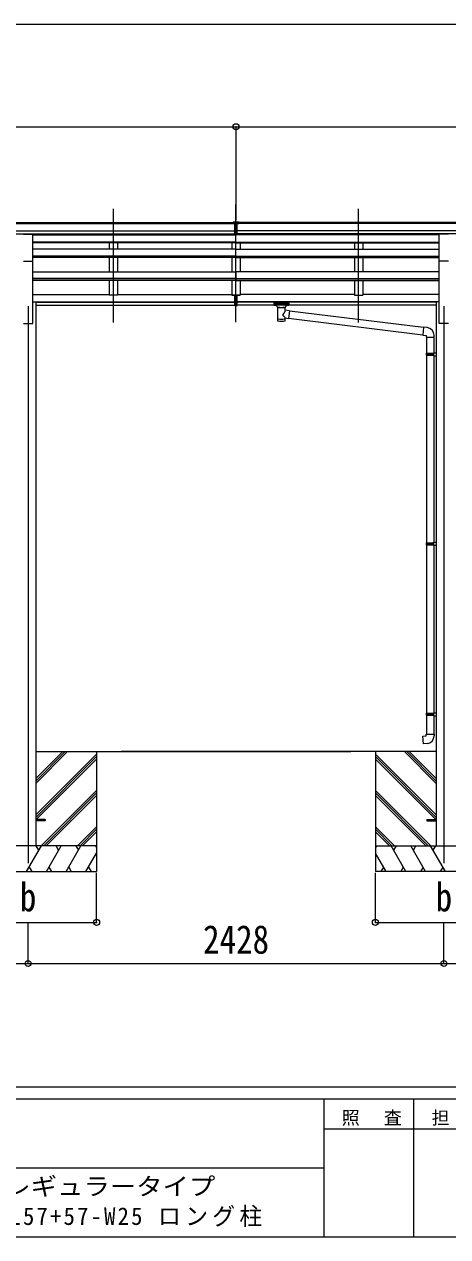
# Model space of a CAD drawing. Units: millimetres at full size; details may follow other scales. Extents: x -9783 to 9892, y -6828 to 6752.
# Drawn here: x 1457 to 3930, y -6828 to 250 of the extents above; entities that cross this region are included whole.
import ezdxf
from ezdxf.enums import TextEntityAlignment as Align

# ---------------------------------------------------------------- set-up
doc = ezdxf.new("R2010")
doc.units = ezdxf.units.MM
doc.header["$LTSCALE"] = 35
doc.header["$PDMODE"] = 32
doc.header["$PDSIZE"] = 35
for name, color, linetype, lineweight in [('0-0_0', 7, 'Continuous', 9), ('0-1_本体', 4, 'Continuous', 9), ('0-2_部品', 7, 'Continuous', 9), ('0-8_PARTS2', 2, 'Continuous', 9), ('0-A_寸法', 6, 'Continuous', 9), ('F-0_240', 7, 'Continuous', 9)]:
    doc.layers.add(name, color=color, linetype=linetype, lineweight=lineweight)
doc.styles.add('ＭＳ ゴシック', font='')
doc.styles.get('ＭＳ ゴシック').set_extended_font_data('MS Gothic')

msp = doc.modelspace()

# ---------------------------------------------------------------- linework, layer by layer
at = {"layer": '0-0_0'}
for p, q in [((1524.56, -4181.95), (1710.19, -3996.32)), ((1524.56, -4167.81), (1696.05, -3996.32)), ((1524.56, -4153.66), (1681.9, -3996.32)), ((1524.56, -3996.32), (3364.16, -3996.32)), ((1524.56, -4365.79), (1879.36, -4011)), ((1524.56, -4379.94), (1879.36, -4025.14)), ((1879.36, -3996.32), (1879.36, -4696.32)), ((3862.16, -3996.32), (2022.56, -3996.32)), ((3507.36, -3996.32), (3507.36, -4696.32)), ((3862.16, -4365.79), (3507.36, -4011)), ((3862.16, -4379.94), (3507.36, -4025.14)), ((3862.16, -4181.95), (3676.53, -3996.32)), ((3862.16, -4167.81), (3690.67, -3996.32)), ((3862.16, -4153.66), (3704.81, -3996.32)), ((1526.82, -4391.82), (1879.36, -4039.28)), ((3859.9, -4391.82), (3507.36, -4039.28)), ((1556.16, -4546.32), (1879.36, -4223.13)), ((1570.31, -4546.32), (1879.36, -4237.27)), ((3830.55, -4546.32), (3507.36, -4223.13)), ((3816.41, -4546.32), (3507.36, -4237.27)), ((1584.45, -4546.32), (1879.36, -4251.41)), ((3802.26, -4546.32), (3507.36, -4251.41)), ((1768.3, -4546.32), (1879.36, -4435.26)), ((1782.44, -4546.32), (1879.36, -4449.4)), ((3618.42, -4546.32), (3507.36, -4435.26)), ((3604.27, -4546.32), (3507.36, -4449.4)), ((1796.58, -4546.32), (1879.36, -4463.54)), ((3590.13, -4546.32), (3507.36, -4463.54)), ((1879.36, -4546.32), (1079.36, -4546.32)), ((1470.51, -4696.32), (1557.12, -4546.32)), ((1542.12, -4572.3), (1527.11, -4546.32)), ((1585.98, -4696.32), (1672.59, -4546.32)), ((1657.59, -4572.3), (1642.59, -4546.32)), ((1701.45, -4696.32), (1788.06, -4546.32)), ((1758.06, -4546.32), (1773.06, -4572.3)), ((1816.92, -4696.32), (1879.36, -4588.18)), ((1873.53, -4546.32), (1879.36, -4556.42)), ((3507.36, -4546.32), (4307.36, -4546.32)), ((3513.19, -4546.32), (3507.36, -4556.42)), ((3569.79, -4696.32), (3507.36, -4588.18)), ((3685.26, -4696.32), (3598.66, -4546.32)), ((3628.66, -4546.32), (3613.66, -4572.3)), ((3800.73, -4696.32), (3714.13, -4546.32)), ((3729.13, -4572.3), (3744.13, -4546.32)), ((3916.2, -4696.32), (3829.6, -4546.32)), ((3844.6, -4572.3), (3859.6, -4546.32)), ((1485.51, -4670.34), (1500.51, -4696.32)), ((1600.98, -4670.34), (1615.98, -4696.32)), ((1716.45, -4670.34), (1731.45, -4696.32)), ((1831.92, -4670.34), (1846.92, -4696.32)), ((3554.79, -4670.34), (3539.79, -4696.32)), ((3670.26, -4670.34), (3655.26, -4696.32)), ((3785.73, -4670.34), (3770.73, -4696.32)), ((3901.2, -4670.34), (3886.2, -4696.32)), ((1079.36, -4696.32), (1879.36, -4696.32)), ((4307.36, -4696.32), (3507.36, -4696.32))]:
    msp.add_line(p, q, dxfattribs=at)
at = {"layer": '0-1_本体'}
for p, q in [((-3028.14, -907.32), (2676.86, -907.32)), ((-3028.14, -912.66), (2676.86, -912.66)), ((8414.86, -907.32), (2709.86, -907.32)), ((8414.86, -912.66), (2709.86, -912.66)), ((-3028.14, -956.2), (2686.86, -956.2)), ((-3028.14, -973.86), (2686.86, -973.86)), ((1506.86, -976.24), (2686.86, -976.24)), ((1506.86, -979.24), (2693.36, -979.24)), ((1952.36, -976.24), (1952.36, -979.24)), ((2002.36, -976.24), (2002.36, -979.24)), ((2668.36, -976.24), (2668.36, -979.24)), ((2668.36, -976.24), (2668.36, -979.24)), ((2693.36, -1026.57), (2693.36, -979.24)), ((3879.86, -979.24), (2693.36, -979.24)), ((2693.36, -1026.57), (2693.36, -979.24)), ((8414.86, -956.2), (2699.86, -956.2)), ((8414.86, -973.86), (2699.86, -973.86)), ((3879.86, -976.24), (2699.86, -976.24)), ((2718.36, -976.24), (2718.36, -979.24)), ((2718.36, -976.24), (2718.36, -979.24)), ((3384.36, -976.24), (3384.36, -979.24)), ((3434.36, -976.24), (3434.36, -979.24)), ((2693.36, -1021.39), (1506.86, -1021.39)), ((2693.36, -1022.79), (1506.86, -1022.79)), ((2693.36, -1026.57), (1506.86, -1026.57)), ((1952.36, -1026.57), (1952.36, -1062.64)), ((2002.36, -1026.57), (2002.36, -1062.64)), ((2668.36, -1026.57), (2668.36, -1062.64)), ((2668.36, -1026.57), (2668.36, -1062.64)), ((2693.36, -1021.39), (3879.86, -1021.39)), ((2693.36, -1022.79), (3879.86, -1022.79)), ((2693.36, -1026.57), (3879.86, -1026.57)), ((2718.36, -1026.57), (2718.36, -1062.64)), ((2718.36, -1026.57), (2718.36, -1062.64)), ((3384.36, -1026.57), (3384.36, -1062.64)), ((3434.36, -1026.57), (3434.36, -1062.64)), ((2693.36, -1062.64), (1506.86, -1062.64)), ((2693.36, -1103.37), (1506.86, -1103.37)), ((2693.36, -1104.85), (1506.86, -1104.85)), ((1506.86, -1495.89), (1506.86, -1107.65)), ((2693.36, -1111.65), (1506.86, -1111.65)), ((1952.36, -1111.65), (1952.36, -1195)), ((2002.36, -1111.65), (2002.36, -1195)), ((2668.36, -1111.65), (2668.36, -1195)), ((2668.36, -1111.65), (2668.36, -1195)), ((2693.36, -1111.65), (2693.36, -1062.64)), ((2693.36, -1062.64), (3879.86, -1062.64)), ((2693.36, -1111.65), (2693.36, -1062.64)), ((2693.36, -1103.37), (3879.86, -1103.37)), ((2693.36, -1104.85), (3879.86, -1104.85)), ((2693.36, -1111.65), (3879.86, -1111.65)), ((2718.36, -1111.65), (2718.36, -1195)), ((2718.36, -1111.65), (2718.36, -1195)), ((3384.36, -1111.65), (3384.36, -1195)), ((3434.36, -1111.65), (3434.36, -1195)), ((3879.86, -1495.89), (3879.86, -1107.65)), ((1506.86, -1195), (2693.36, -1195)), ((2693.36, -1195), (2693.36, -1245.35)), ((3879.86, -1195), (2693.36, -1195)), ((2693.36, -1195), (2693.36, -1245.35)), ((2693.36, -1234.21), (1506.86, -1234.21)), ((2693.36, -1235.69), (1506.86, -1235.69)), ((2693.36, -1245.35), (1506.86, -1245.35)), ((1952.36, -1245.17), (1952.36, -1331.42)), ((2002.36, -1245.17), (2002.36, -1331.42)), ((2668.36, -1245.17), (2668.36, -1331.42)), ((2668.36, -1245.17), (2668.36, -1331.42)), ((2693.36, -1234.21), (3879.86, -1234.21)), ((2693.36, -1235.69), (3879.86, -1235.69)), ((2693.36, -1245.35), (3879.86, -1245.35)), ((2718.36, -1245.17), (2718.36, -1331.42)), ((2718.36, -1245.17), (2718.36, -1331.42)), ((3384.36, -1245.17), (3384.36, -1331.42)), ((3434.36, -1245.17), (3434.36, -1331.42)), ((1506.86, -1326.6), (1952.36, -1326.6)), ((2002.36, -1331.4), (1952.36, -1331.4)), ((2002.36, -1326.6), (2668.36, -1326.6)), ((2718.36, -1331.4), (2668.36, -1331.4)), ((2668.36, -1331.4), (2718.36, -1331.4)), ((3384.36, -1326.6), (2718.36, -1326.6)), ((3384.36, -1331.4), (3434.36, -1331.4)), ((3879.86, -1326.6), (3434.36, -1326.6)), ((1506.86, -1369.51), (1524.56, -1369.51)), ((1524.56, -1369.51), (1524.56, -4545.89)), ((1524.56, -1370.9), (2686.86, -1370.9)), ((1524.56, -1372.28), (2686.86, -1372.28)), ((1524.56, -1389.46), (2686.86, -1389.46)), ((3862.16, -1370.9), (2699.86, -1370.9)), ((3862.16, -1372.28), (2699.86, -1372.28)), ((3862.16, -1389.46), (2699.86, -1389.46)), ((3879.86, -1369.51), (3862.16, -1369.51)), ((3862.16, -1369.51), (3862.16, -4545.89)), ((1451.86, -1495.89), (1506.86, -1495.89)), ((3934.86, -1495.89), (3879.86, -1495.89))]:
    msp.add_line(p, q, dxfattribs=at)
at = {"layer": '0-2_部品'}
for p, q in [((2676.86, -913.75), (2676.86, -905.9)), ((2676.86, -913.75), (2686.86, -913.75)), ((2686.86, -977.38), (2686.86, -912.1)), ((2693.36, -914.56), (2686.86, -914.17)), ((2686.86, -914.23), (2693.36, -914.54)), ((2686.86, -915.75), (2699.86, -915.75)), ((2699.86, -915.75), (2686.86, -915.75)), ((2693.36, -914.56), (2699.86, -914.17)), ((2699.86, -914.23), (2693.36, -914.54)), ((2699.86, -977.38), (2699.86, -912.1)), ((2709.86, -913.75), (2699.86, -913.75)), ((2709.86, -913.75), (2709.86, -905.9)), ((1451.86, -975.58), (1506.86, -975.58)), ((1506.86, -1132.53), (1506.86, -975.58)), ((2686.86, -957.27), (2693.36, -957.43)), ((2693.36, -957.43), (2686.86, -957.27)), ((2686.86, -976.31), (2693.36, -976.71)), ((2693.36, -976.71), (2686.86, -976.31)), ((2693.36, -957.43), (2699.86, -957.27)), ((2699.86, -957.27), (2693.36, -957.43)), ((2693.36, -976.71), (2699.86, -976.31)), ((2699.86, -976.31), (2693.36, -976.71)), ((3934.86, -975.58), (3879.86, -975.58)), ((3879.86, -1132.53), (3879.86, -975.58)), ((1451.86, -1132.53), (1506.86, -1132.53)), ((3934.86, -1132.53), (3879.86, -1132.53)), ((2686.86, -1368.9), (2686.86, -1331.42)), ((2686.86, -1368.9), (2686.86, -1331.42)), ((2693.36, -1326.62), (2693.36, -1326.62)), ((2693.36, -1326.62), (2693.36, -1326.62)), ((2699.86, -1368.9), (2699.86, -1331.42)), ((2699.86, -1368.9), (2699.86, -1331.42)), ((2686.86, -1368.9), (2699.86, -1368.9)), ((2686.86, -1391.14), (2686.86, -1368.9)), ((2699.86, -1368.9), (2686.86, -1368.9)), ((2686.86, -1391.14), (2686.86, -1368.9)), ((2686.86, -1374.3), (2699.86, -1374.3)), ((2699.86, -1374.3), (2686.86, -1374.3)), ((2686.86, -1390.08), (2693.36, -1390.48)), ((2693.36, -1390.48), (2686.86, -1390.08)), ((2693.36, -1390.48), (2699.86, -1390.08)), ((2699.86, -1390.08), (2693.36, -1390.48)), ((2699.86, -1391.14), (2699.86, -1368.9)), ((2699.86, -1391.14), (2699.86, -1368.9)), ((2914.86, -1377.8), (2914.86, -1388.56)), ((2914.86, -1377.99), (2914.86, -1379.53)), ((2916.86, -1377.13), (2999.86, -1377.13)), ((2916.86, -1379.31), (2999.86, -1379.31)), ((2916.86, -1389.22), (2931.36, -1389.22)), ((2931.36, -1396.03), (2931.36, -1385.75)), ((2935.46, -1400.53), (2935.44, -1480.82)), ((2981.26, -1418.1), (2981.26, -1400.52)), ((2985.36, -1396.03), (2985.36, -1385.75)), ((2985.36, -1389.22), (2999.86, -1389.22)), ((3001.86, -1377.8), (3001.86, -1388.56)), ((3006.48, -1422.01), (2981.26, -1418.1)), ((2981.27, -1480.82), (2981.26, -1464.19)), ((2981.26, -1464.44), (2999.46, -1467.27)), ((3006.48, -1422.01), (2999.46, -1467.27)), ((3784.23, -1564.63), (2999.46, -1467.27)), ((3006.48, -1422.01), (3788.24, -1518.81)), ((3809.08, -1520.63), (3788.24, -1518.81)), ((3804.16, -1576.37), (3850.16, -1576.37)), ((3806.16, -1576.37), (3806.16, -1670.37)), ((3848.16, -1576.37), (3848.16, -1667.82)), ((3850.16, -1576.37), (3850.16, -1565.46)), ((3804.16, -1672.37), (3805.16, -1670.37)), ((3804.16, -1672.37), (3848.16, -1672.37)), ((3804.16, -1672.37), (3804.16, -1680.37)), ((3804.16, -1680.37), (3848.16, -1680.37)), ((3804.16, -1680.37), (3805.16, -1682.37)), ((3805.16, -1670.37), (3848.16, -1670.37)), ((3805.16, -1682.37), (3848.16, -1682.37)), ((3806.16, -1682.37), (3806.16, -2776.56)), ((3843.68, -1672.37), (3843.25, -1670.37)), ((3846.16, -1667.87), (3862.16, -1667.4)), ((3846.16, -1669.87), (3846.16, -1667.87)), ((3846.16, -1669.87), (3848.16, -1669.87)), ((3846.16, -1684.87), (3846.16, -1682.87)), ((3846.16, -1684.87), (3862.16, -1685.34)), ((3848.16, -1684.93), (3848.16, -2774)), ((3862.16, -1667.4), (3862.16, -1685.34)), ((3804.16, -2778.56), (3805.16, -2776.56)), ((3804.16, -2778.56), (3848.16, -2778.56)), ((3804.16, -2778.56), (3804.16, -2786.56)), ((3804.16, -2786.56), (3848.16, -2786.56)), ((3804.16, -2786.56), (3805.16, -2788.56)), ((3805.16, -2776.56), (3848.16, -2776.56)), ((3805.16, -2788.56), (3848.16, -2788.56)), ((3806.16, -2788.56), (3806.16, -3771.72)), ((3843.68, -2778.56), (3843.25, -2776.56)), ((3846.16, -2774.06), (3862.16, -2773.59)), ((3846.16, -2776.06), (3846.16, -2774.06)), ((3846.16, -2776.06), (3848.16, -2776.06)), ((3846.16, -2791.06), (3846.16, -2789.06)), ((3846.16, -2791.06), (3862.16, -2791.53)), ((3848.16, -2791.12), (3848.16, -3769.16)), ((3862.16, -2773.59), (3862.16, -2791.53)), ((3804.16, -3773.72), (3805.16, -3771.72)), ((3804.16, -3773.72), (3848.16, -3773.72)), ((3804.16, -3773.72), (3804.16, -3781.72)), ((3804.16, -3781.72), (3848.16, -3781.72)), ((3804.16, -3781.72), (3805.16, -3783.72)), ((3805.16, -3771.72), (3848.16, -3771.72)), ((3805.16, -3783.72), (3848.16, -3783.72)), ((3806.16, -3783.72), (3806.16, -3893.72)), ((3843.68, -3773.72), (3843.25, -3771.72)), ((3846.16, -3769.22), (3862.16, -3768.75)), ((3846.16, -3771.22), (3846.16, -3769.22)), ((3846.16, -3771.22), (3848.16, -3771.22)), ((3846.16, -3786.22), (3846.16, -3784.22)), ((3846.16, -3786.22), (3862.16, -3786.69)), ((3848.16, -3786.28), (3848.16, -3893.72)), ((3862.16, -3768.75), (3862.16, -3786.69)), ((3804.16, -3893.72), (3850.16, -3893.72)), ((3804.16, -3903.72), (3804.16, -3893.72)), ((3850.16, -3893.72), (3850.16, -3904.64))]:
    msp.add_line(p, q, dxfattribs=at)
at = {"layer": '0-2_部品', "color": 4}
for p, q in [((1578.96, -4391.82), (1524.16, -4391.82)), ((3807.76, -4391.82), (3862.56, -4391.82))]:
    msp.add_line(p, q, dxfattribs=at)
at = {"layer": '0-2_部品'}
for points in [[(2676.86, -905.9), (2694.86, -905.75), (2709.86, -905.88)], [(2709.86, -905.9), (2691.86, -905.75), (2676.86, -905.88)], [(2686.86, -913.7), (2676.86, -913.62), (2676.86, -905.88)], [(2699.86, -977.38), (2693.36, -977.77), (2686.86, -977.38), (2686.86, -912.03)], [(2686.86, -977.38), (2693.36, -977.77), (2699.86, -977.38), (2699.86, -912.03)], [(2699.86, -913.7), (2709.86, -913.62), (2709.86, -905.88)], [(2699.86, -958.37), (2696.6, -958.45), (2693.36, -958.53), (2690.11, -958.45), (2686.86, -958.37)], [(2686.86, -958.37), (2690.12, -958.45), (2693.36, -958.53), (2696.6, -958.45), (2699.86, -958.37)], [(2699.86, -1391.14), (2693.36, -1391.54), (2686.86, -1391.14)], [(2686.86, -1391.14), (2693.36, -1391.54), (2699.86, -1391.14)], [(2914.86, -1377.8), (2914.9, -1377.6), (2914.98, -1377.46), (2915.08, -1377.37), (2915.18, -1377.31), (2915.3, -1377.26), (2915.59, -1377.2), (2916.08, -1377.16), (2916.62, -1377.13), (2916.86, -1377.13)], [(2914.86, -1388.56), (2914.9, -1388.75), (2914.98, -1388.89), (2915.08, -1388.98), (2915.18, -1389.04), (2915.3, -1389.09), (2915.59, -1389.15), (2916.08, -1389.2), (2916.62, -1389.22), (2916.86, -1389.22)], [(2931.4, -1395.97), (2931.37, -1396.33), (2931.62, -1397.29), (2932.14, -1398.17), (2932.94, -1399.01), (2934.06, -1399.8), (2935.46, -1400.53)], [(2981.26, -1400.52), (2981.49, -1400.42), (2982.85, -1399.69), (2983.96, -1398.84), (2984.72, -1397.98), (2985.18, -1397.08), (2985.35, -1396.19)], [(2999.86, -1377.13), (3000.21, -1377.14), (3000.74, -1377.16), (3001.19, -1377.21), (3001.49, -1377.29), (3001.66, -1377.39), (3001.78, -1377.53), (3001.85, -1377.71), (3001.86, -1377.8)], [(2999.86, -1389.22), (3000.21, -1389.22), (3000.74, -1389.19), (3001.19, -1389.14), (3001.49, -1389.06), (3001.66, -1388.96), (3001.78, -1388.83), (3001.85, -1388.65), (3001.86, -1388.56)], [(3788.24, -1518.81), (3784.23, -1564.63), (3804.16, -1566.37), (3804.16, -1576.37)], [(3843.68, -1672.37), (3843.68, -1680.37), (3843.25, -1682.37)], [(3846.16, -1682.87), (3848.16, -1682.87), (3848.16, -1669.87)], [(3843.68, -2778.56), (3843.68, -2786.56), (3843.25, -2788.56)], [(3846.16, -2789.06), (3848.16, -2789.06), (3848.16, -2776.06)], [(3843.68, -3773.72), (3843.68, -3781.72), (3843.25, -3783.72)], [(3846.16, -3784.22), (3848.16, -3784.22), (3848.16, -3771.22)], [(3809.08, -3949.47), (3788.24, -3951.29), (3784.23, -3905.47), (3804.16, -3903.72)]]:
    msp.add_lwpolyline(points, dxfattribs=at)
at = {"layer": '0-2_部品', "color": 4}
for points in [[(1578.96, -4391.82), (1578.96, -4400.82), (1524.16, -4400.82)], [(3807.76, -4391.82), (3807.76, -4400.82), (3862.56, -4400.82)]]:
    msp.add_lwpolyline(points, dxfattribs=at)
at = {"layer": '0-2_部品'}
for centre, start, end in [((3805.16, -1565.46), 0, 85), ((3805.16, -3904.64), 275, 0)]:
    msp.add_arc(centre, 45, start, end, dxfattribs=at)
for centre, major_axis, ratio, start_param, end_param in [((2717.93, -916.06), (24.57, -1.51), 0.121868, 3.1422238, 3.1491027), ((2668.79, -916.06), (-24.57, -1.51), 0.121868, 3.1340826, 3.1409615), ((2916.86, -1379.53), (2, 0), 0.109601, 1.5707963, 3.1415927), ((2958.36, -1385.75), (27, 0), 0.122176, 6.2831853, 9.424778), ((2958.37, -1400.98), (-22.91, 0.42), 0.072511, 0.0008029, 1.5715993), ((2958.37, -1402.61), (-22.91, 0.42), 0.072511, 0.0008029, 1.5715993), ((2958.35, -1400.98), (22.92, 0.42), 0.07247, 4.71158, 6.2823764), ((2958.35, -1402.61), (22.92, 0.42), 0.07247, 4.71158, 6.2823764), ((2969.36, -1396.03), (16, 0), 0.361356, 6.2636979, 6.2831853), ((2999.86, -1379.53), (2, 0), 0.109601, 0, 1.5707963), ((2958.36, -1480.82), (22.92, 0), 0.101955, 3.1415499, 6.2833984), ((2958.36, -1468.38), (22.91, 0), 0.122865, 3.1415927, 6.2831853), ((2958.36, -1444.64), (-22.81, -26.62), 0.234429, 1.6855472, 3.1268519), ((2960.91, -1442), (20.32, -22.25), 0.045535, 0.0389954, 1.3075346)]:
    msp.add_ellipse(centre, major_axis=major_axis, ratio=ratio, start_param=start_param, end_param=end_param, dxfattribs=at)
at = {"layer": '0-8_PARTS2'}
for p, q in [((1977.36, -1490.11), (1977.36, -827.59)), ((2693.36, -1489.68), (2693.36, -802.71)), ((2693.36, -1489.68), (2693.36, -802.71)), ((3409.36, -1490.11), (3409.36, -827.59)), ((1479.36, -1396.32), (1479.36, -4646.32)), ((3907.36, -1396.32), (3907.36, -4646.32))]:
    msp.add_line(p, q, dxfattribs=at)
at = {"layer": '0-A_寸法'}
for p, q in [((-3054.64, 250.11), (8441.36, 250.11)), ((-3034.64, -347.96), (2693.36, -347.96)), ((2693.36, -347.96), (2693.36, -893.58)), ((2693.36, -347.96), (2693.36, -893.58)), ((2693.36, -347.96), (8421.36, -347.96)), ((1879.36, -4992.7), (1879.36, -4703.74)), ((3507.36, -4992.7), (3507.36, -4703.74)), ((1079.36, -4992.7), (1879.36, -4992.7)), ((1479.36, -5232.68), (1479.36, -4992.7)), ((3507.36, -4992.7), (4307.36, -4992.7)), ((3907.36, -5232.68), (3907.36, -4992.7)), ((3907.36, -5232.68), (3907.36, -4992.7)), ((-1820.64, -5232.68), (1479.36, -5232.68)), ((1479.36, -5232.68), (3907.36, -5232.68)), ((3907.36, -5232.68), (7207.36, -5232.68))]:
    msp.add_line(p, q, dxfattribs=at)
for p in [(2693.36, -347.96), (1879.36, -4992.7), (3507.36, -4992.7), (1479.36, -5232.68), (3907.36, -5232.68)]:
    msp.add_point(p, dxfattribs=at)
at = {"layer": 'F-0_240', "color": 5}
for p, q in [((-9783.03, -5953.1), (9396.97, -5953.1)), ((-9783.03, -6023.1), (6285.75, -6023.1)), ((3205.75, -6023.1), (3205.75, -6828.1)), ((3730.75, -6023.1), (3730.75, -6828.1)), ((3205.75, -6198.1), (5305.75, -6198.1)), ((-3969.25, -6425.6), (3205.75, -6425.6)), ((-9783.03, -6828.1), (9396.97, -6828.1))]:
    msp.add_line(p, q, dxfattribs=at)

# ---------------------------------------------------------------- texts
at = {"layer": '0-A_寸法', "color": 7, "style": 'ＭＳ ゴシック', "width": 0.85}
for s, p in [('b', (1431.23, -4978.33)), ('b', (3859.23, -4978.33)), ('2428', (2500.86, -5225.68))]:
    msp.add_text(s, height=166.8, dxfattribs=at).set_placement(p, align=Align.BOTTOM_LEFT)
at = {"layer": 'F-0_240', "style": 'ＭＳ ゴシック', "width": 1.1}
msp.add_text('リアルポートⅣ\u3000レギュラータイプ', height=102.6, dxfattribs=at).set_placement((109.35, -6616.22), align=Align.BOTTOM_LEFT)
at = {"layer": 'F-0_240', "attachment_point": 7, "style": 'ＭＳ ゴシック'}
for s, insert, char_height in [('\\T1.17;照\u3000査', (3310.76, -6180.6), 76.98), ('\\T1.17;担\u3000当', (3835.76, -6180.6), 76.98), ('\\T1.19;\\W0.95;奥行連棟(2台用)\\~L57+57-W25\\~ロング柱', (105.77, -6786.55), 102.6)]:
    msp.add_mtext(s, dxfattribs=dict(at, insert=insert, char_height=char_height))

doc.saveas('drawing.dxf')
